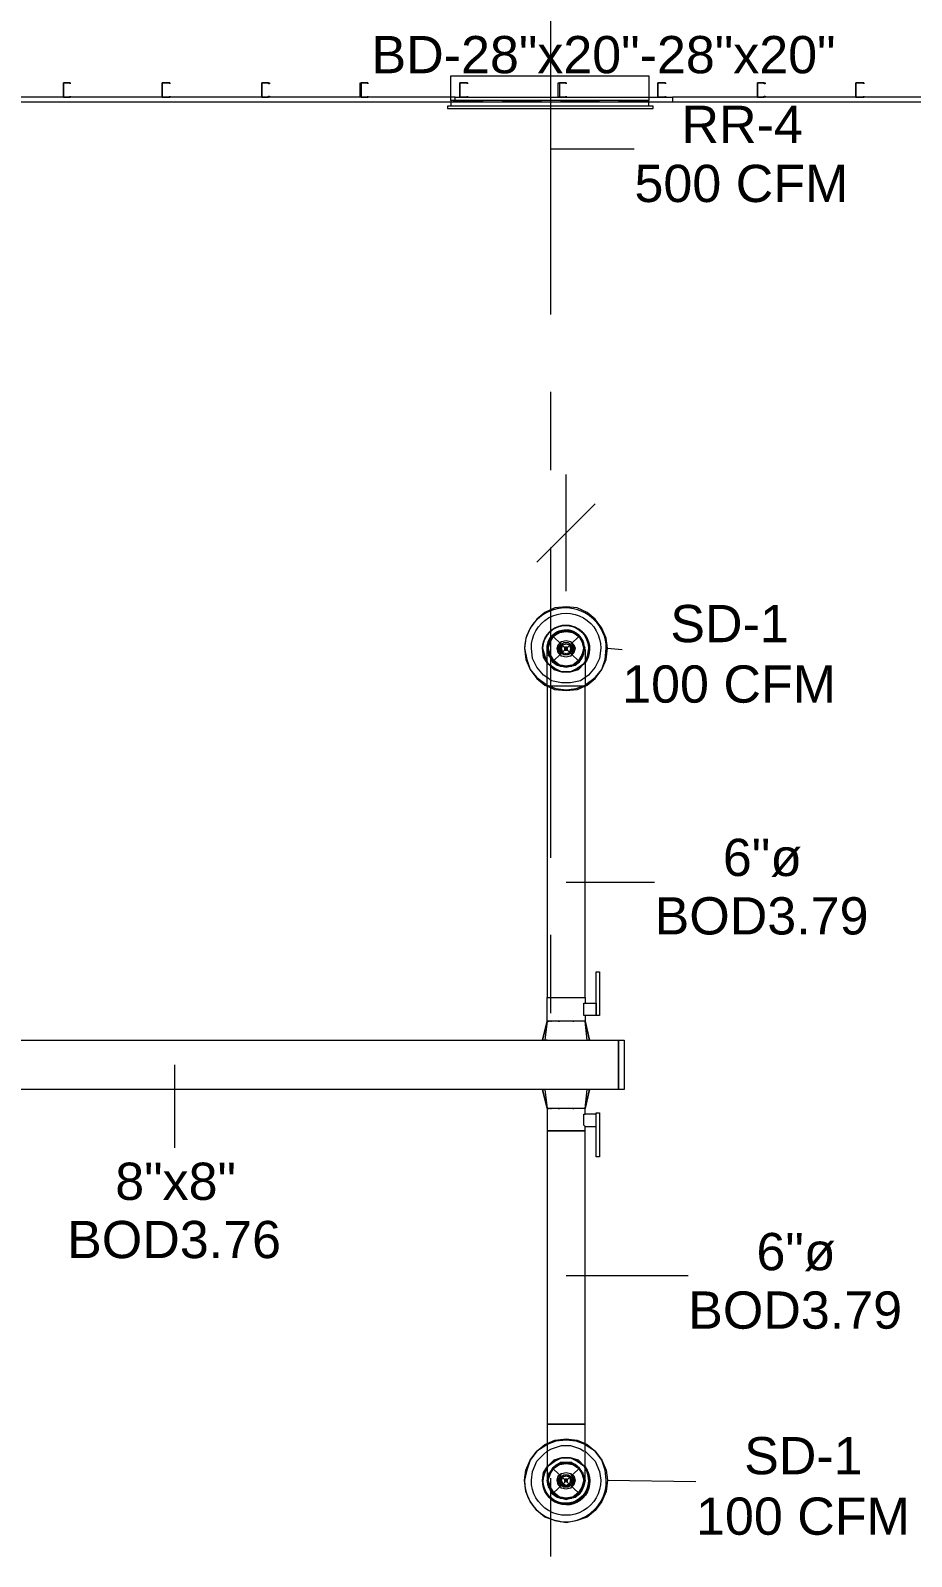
# Model space of a CAD drawing. Header units: metres. Extents: x 98 to 337, y -7 to 53.
# Drawn here: x 115 to 118.61, y 17.94 to 24.19 of the extents above; entities that cross this region are included whole.
import ezdxf

# ---------------------------------------------------------------- set-up
doc = ezdxf.new("R2010")
doc.units = ezdxf.units.M
doc.layers.add('HVAC - Ductos', color=5, linetype='Continuous', lineweight=0)
doc.layers.add('PDF_Text', color=7, linetype='Continuous', lineweight=0)
doc.layers.add('PDF_Geometry', color=7, linetype='Continuous', lineweight=0, true_color=0xaaaaaa)
doc.styles.add('PDF Helvetica', font='')
doc.styles.get('PDF Helvetica').set_extended_font_data('Helvetica')

msp = doc.modelspace()

# ---------------------------------------------------------------- linework, layer by layer
at = {"layer": 'HVAC - Ductos', "lineweight": 0}
for points in [[(117.5479, 23.8753), (117.5341, 23.8753), (117.5341, 23.8983), (116.7232, 23.8983), (116.7232, 23.999), (117.5341, 23.999), (117.5341, 23.8983), (116.7232, 23.8983), (116.7232, 23.8753), (116.7094, 23.8753), (116.7094, 23.8662), (117.5524, 23.8662), (117.5524, 23.8753), (116.7094, 23.8753)], [(117.2821, 20.0542), (117.273, 20.1321), (117.2684, 20.1321), (117.2638, 20.1321), (117.2592, 20.1321), (117.25, 20.1321), (117.2318, 20.1321), (117.2134, 20.1321), (117.1951, 20.1321), (117.1767, 20.1321), (117.1584, 20.1321), (117.1401, 20.1321), (117.1309, 20.1321), (117.1263, 20.1321), (117.1217, 20.1321), (117.1172, 20.1321), (117.1172, 20.2283), (117.1217, 20.2283), (117.1309, 20.2283), (117.1401, 20.2283), (117.1584, 20.2283), (117.1767, 20.2283), (117.1951, 20.2283), (117.2134, 20.2283), (117.2318, 20.2283), (117.25, 20.2283), (117.2592, 20.2283), (117.2684, 20.2283), (117.273, 20.2283), (117.273, 21.502), (117.2821, 21.5066), (117.3142, 21.5341), (117.3417, 21.5707), (117.36, 21.612), (117.3646, 21.6578), (117.36, 21.699), (117.3417, 21.7403), (117.3142, 21.7769), (117.2821, 21.8044), (117.2409, 21.8227), (117.1951, 21.8273), (117.1493, 21.8227), (117.108, 21.8044), (117.0759, 21.7769), (117.0485, 21.7403), (117.0301, 21.699), (117.0255, 21.6578), (117.0347, 21.612), (117.0485, 21.5707), (117.0759, 21.5387), (117.1126, 21.5112), (117.1172, 21.5066)], [(117.2272, 21.7219), (117.2455, 21.7082), (117.2318, 21.7219), (117.2134, 21.7265), (117.1951, 21.7311), (117.1767, 21.7265), (117.1584, 21.7219), (117.1447, 21.7082), (117.163, 21.7219)], [(117.163, 21.7265), (117.1676, 21.7265)], [(117.1721, 21.7265), (117.1951, 21.7311), (117.218, 21.7265)], [(117.2226, 21.7265), (117.2272, 21.7265)], [(117.1447, 21.7082), (117.1309, 21.6945), (117.1217, 21.6761), (117.1217, 21.6578), (117.1217, 21.6349), (117.1309, 21.6211), (117.1447, 21.6028), (117.1584, 21.5937), (117.1767, 21.5845), (117.1951, 21.5845), (117.2134, 21.5845), (117.2318, 21.5937), (117.2455, 21.6028), (117.2592, 21.6211), (117.2638, 21.6349), (117.2684, 21.6578), (117.2638, 21.6303), (117.2638, 21.6257)], [(117.1217, 21.6807), (117.1263, 21.6853), (117.1263, 21.6899)], [(117.1263, 21.6303), (117.1217, 21.6578), (117.1263, 21.6807)], [(117.1309, 21.6853), (117.1401, 21.7082)], [(117.1401, 21.7082), (117.25, 21.6028)], [(117.25, 21.7082), (117.1401, 21.6028)], [(117.2638, 21.6807), (117.2684, 21.6578), (117.2638, 21.6761), (117.2592, 21.6945), (117.2455, 21.7082)], [(117.25, 21.7082), (117.2592, 21.6853)], [(117.2638, 21.6899), (117.2638, 21.6853), (117.2638, 21.6807)], [(117.1217, 21.6486), (117.1217, 21.6349), (117.1309, 21.6165), (117.1401, 21.6028), (117.1584, 21.5891), (117.1767, 21.5845), (117.1951, 21.5799), (117.2134, 21.5845), (117.2318, 21.5891), (117.25, 21.6028), (117.2592, 21.6165), (117.2684, 21.6349), (117.2684, 21.6486)], [(117.1263, 21.6257), (117.1217, 21.6303)], [(117.1676, 21.5845), (117.163, 21.5891), (117.1447, 21.6028), (117.1309, 21.6257)], [(117.2592, 21.6257), (117.2455, 21.6028), (117.2272, 21.5891), (117.2226, 21.5845)], [(117.3646, 21.6578), (117.4242, 21.6532)], [(117.273, 21.5387), (117.2546, 21.5249), (117.2134, 21.5158), (117.1767, 21.5158), (117.1355, 21.5249), (117.1172, 21.5387)], [(117.218, 21.5891), (117.1951, 21.5845), (117.1721, 21.5891)], [(117.1172, 21.5066), (117.1538, 21.4928), (117.1951, 21.4882), (117.2363, 21.4928), (117.273, 21.5066)], [(117.273, 21.502), (117.2409, 21.4882), (117.1951, 21.4837), (117.1493, 21.4882), (117.1172, 21.502)], [(117.273, 21.502), (117.2684, 21.502), (117.2592, 21.502), (117.25, 21.502), (117.2318, 21.502), (117.2134, 21.502), (117.1951, 21.502), (117.1767, 21.502), (117.1584, 21.502), (117.1401, 21.502), (117.1309, 21.502), (117.1217, 21.502), (117.1172, 21.502)], [(117.1309, 20.4849), (117.1309, 20.1642)], [(117.273, 20.155), (117.2684, 20.155), (117.2684, 20.1596), (117.2684, 20.1688), (117.2684, 20.1779), (117.2684, 20.1825), (117.2684, 20.1916), (117.2684, 20.2008), (117.2684, 20.2054), (117.273, 20.2054)], [(117.1172, 20.1321), (117.108, 20.0542), (117.1126, 20.0542), (117.1217, 20.0542), (117.1401, 20.0542), (117.1447, 20.0542)], [(117.2913, 20.0542), (117.273, 20.1321), (117.2913, 20.0542)], [(117.1172, 20.0542), (117.1126, 20.0542)], [(117.1493, 20.0542), (117.1538, 20.0542), (117.163, 20.0542), (117.1721, 20.0542), (117.1767, 20.0542)], [(117.1813, 20.0542), (117.2042, 20.0542), (117.2088, 20.0542)], [(117.2134, 20.0542), (117.218, 20.0542), (117.2272, 20.0542), (117.2363, 20.0542), (117.2409, 20.0542), (117.25, 20.0542), (117.2684, 20.0542), (117.2775, 20.0542), (117.2867, 20.0542), (117.2913, 20.0542), (117.2867, 20.0542)], [(117.1447, 19.8526), (117.1401, 19.8526), (117.1217, 19.8526), (117.1126, 19.8526), (117.1034, 19.8526), (117.0989, 19.8526), (117.1172, 19.7747), (117.0989, 19.8526), (117.1034, 19.8526)], [(117.108, 19.8526), (117.1172, 19.7747)], [(117.273, 19.7747), (117.2684, 19.7747), (117.2638, 19.7747), (117.2592, 19.7747), (117.25, 19.7747), (117.2318, 19.7747), (117.2134, 19.7747), (117.1951, 19.7747), (117.1767, 19.7747), (117.1584, 19.7747), (117.1401, 19.7747), (117.1309, 19.7747), (117.1263, 19.7747), (117.1217, 19.7747), (117.1172, 19.7747), (117.1172, 19.6831), (117.1217, 19.6831), (117.1309, 19.6831), (117.1401, 19.6831), (117.1584, 19.6831), (117.1767, 19.6831), (117.1951, 19.6831), (117.2134, 19.6831), (117.2318, 19.6831), (117.25, 19.6831), (117.2592, 19.6831), (117.2684, 19.6831), (117.273, 19.6831), (117.2684, 19.6831), (117.2592, 19.6831), (117.25, 19.6831), (117.2318, 19.6831), (117.2134, 19.6831), (117.1951, 19.6831), (117.1767, 19.6831), (117.1584, 19.6831), (117.1401, 19.6831), (117.1309, 19.6831), (117.1217, 19.6831), (117.1172, 19.6831), (117.1172, 18.4827), (117.1217, 18.4827), (117.1309, 18.4827), (117.1401, 18.4827), (117.1584, 18.4827), (117.1767, 18.4827), (117.1951, 18.4827), (117.2134, 18.4827), (117.2318, 18.4827), (117.25, 18.4827), (117.2592, 18.4827), (117.2684, 18.4827), (117.273, 18.4827), (117.273, 19.6831), (117.273, 19.7014), (117.3188, 19.7014), (117.3188, 19.706), (117.3188, 19.7106), (117.3188, 19.7152), (117.3188, 19.7198), (117.3188, 19.7289), (117.3188, 19.7335), (117.3188, 19.7426), (117.3188, 19.7472), (117.3188, 19.7518), (117.273, 19.7518), (117.273, 19.7747), (117.2821, 19.8526), (117.2775, 19.8526), (117.2684, 19.8526), (117.25, 19.8526), (117.2409, 19.8526), (117.2363, 19.8526), (117.2272, 19.8526), (117.218, 19.8526), (117.2134, 19.8526)], [(117.1767, 19.8526), (117.1721, 19.8526), (117.163, 19.8526), (117.1538, 19.8526), (117.1493, 19.8526)], [(117.2088, 19.8526), (117.2042, 19.8526), (117.1813, 19.8526)], [(117.2913, 19.8526), (117.273, 19.7747), (117.2913, 19.8526)], [(117.273, 19.7014), (117.2684, 19.706), (117.2684, 19.7106), (117.2684, 19.7152), (117.2684, 19.7243), (117.2684, 19.7335), (117.2684, 19.7426), (117.2684, 19.7472), (117.2684, 19.7518), (117.273, 19.7518)], [(117.273, 18.2536), (117.273, 18.2582), (117.273, 18.2765), (117.273, 18.3086), (117.273, 18.3452), (117.273, 18.3956), (117.273, 18.446), (117.273, 18.4827), (117.2684, 18.4827), (117.2592, 18.4827), (117.25, 18.4827), (117.2318, 18.4827), (117.2134, 18.4827), (117.1951, 18.4827), (117.1767, 18.4827), (117.1584, 18.4827), (117.1401, 18.4827), (117.1309, 18.4827), (117.1217, 18.4827), (117.1172, 18.4827), (117.1172, 18.4277), (117.1172, 18.3773), (117.1172, 18.3315), (117.1172, 18.2949), (117.1172, 18.2673), (117.1172, 18.2536)], [(117.1172, 18.4048), (117.1493, 18.4185), (117.1951, 18.4231), (117.2409, 18.4185), (117.273, 18.4048)], [(117.273, 18.4002), (117.2363, 18.414), (117.1951, 18.4185), (117.1538, 18.414), (117.1172, 18.4002)], [(117.1172, 18.4002), (117.1126, 18.3956), (117.0759, 18.3727), (117.0485, 18.3361), (117.0347, 18.2949), (117.0255, 18.2536), (117.0301, 18.2949), (117.0485, 18.3361), (117.0759, 18.3727), (117.108, 18.4002), (117.1172, 18.4048)], [(117.1172, 18.3727), (117.1355, 18.3819), (117.1767, 18.3956), (117.2134, 18.3956), (117.2546, 18.3819), (117.2684, 18.3727)], [(117.2684, 18.2582), (117.2684, 18.2719), (117.2592, 18.2903), (117.25, 18.304), (117.2318, 18.3177), (117.2134, 18.3269), (117.1951, 18.3269), (117.1767, 18.3269), (117.1584, 18.3177), (117.1401, 18.304), (117.1309, 18.2903), (117.1217, 18.2719), (117.1217, 18.2582)], [(117.1309, 18.2811), (117.1447, 18.304), (117.163, 18.3177)], [(117.1401, 18.304), (117.25, 18.1986)], [(117.25, 18.304), (117.1401, 18.1986)], [(117.163, 18.3223), (117.1676, 18.3223)], [(117.1721, 18.3223), (117.1951, 18.3269), (117.218, 18.3223)], [(117.2226, 18.3223), (117.2272, 18.3223)], [(117.2272, 18.3177), (117.2455, 18.304), (117.2592, 18.2811)], [(117.1217, 18.2765), (117.1263, 18.2811), (117.1263, 18.2857)], [(117.1263, 18.2261), (117.1217, 18.2536), (117.1263, 18.2765)], [(117.2638, 18.2857), (117.2638, 18.2811), (117.2638, 18.2765), (117.2684, 18.2536), (117.2638, 18.2261)], [(117.1263, 18.2215), (117.1217, 18.2261)], [(117.163, 18.1848), (117.1447, 18.1986), (117.1309, 18.2215)], [(117.1676, 18.1802), (117.163, 18.1848)], [(117.218, 18.1848), (117.1951, 18.1802), (117.1721, 18.1848)], [(117.2272, 18.1848), (117.2226, 18.1802)], [(117.2592, 18.2215), (117.2455, 18.1986), (117.2272, 18.1848)], [(117.2638, 18.2261), (117.2638, 18.2215)]]:
    msp.add_lwpolyline(points, dxfattribs=at)
for points in [[(117.273, 21.5066), (117.2775, 21.5112), (117.3142, 21.5387), (117.3417, 21.5707), (117.3554, 21.612), (117.36, 21.6578, 0.986365), (117.0255, 21.6578), (117.0301, 21.612), (117.0485, 21.5707), (117.0759, 21.5341), (117.108, 21.5066), (117.1172, 21.502), (117.1172, 20.2283), (117.1217, 20.2283), (117.1309, 20.2283), (117.1401, 20.2283), (117.1584, 20.2283), (117.1767, 20.2283), (117.1951, 20.2283), (117.2134, 20.2283), (117.2318, 20.2283), (117.25, 20.2283), (117.2592, 20.2283), (117.2684, 20.2283), (117.273, 20.2283), (117.273, 20.2054), (117.3188, 20.2054), (117.3188, 20.2008), (117.3188, 20.1962), (117.3188, 20.1916), (117.3188, 20.1871), (117.3188, 20.1825), (117.3188, 20.1733), (117.3188, 20.1688), (117.3188, 20.1642), (117.3188, 20.1596), (117.3188, 20.155), (117.273, 20.155), (117.273, 20.1321)], [(117.1172, 21.5387), (117.1034, 21.5478), (117.0759, 21.5799), (117.0576, 21.6165), (117.0531, 21.6578, -1.008568), (117.3371, 21.6578), (117.3325, 21.6165), (117.3142, 21.5799), (117.2867, 21.5478), (117.273, 21.5387)], [(117.273, 21.6532), (117.273, 21.6441), (117.273, 21.6211), (117.273, 21.5891), (117.273, 21.5478), (117.273, 21.502), (117.2684, 21.502), (117.2592, 21.502), (117.25, 21.502), (117.2318, 21.502), (117.2134, 21.502), (117.1951, 21.502), (117.1767, 21.502), (117.1584, 21.502), (117.1401, 21.502), (117.1309, 21.502), (117.1217, 21.502), (117.1172, 21.502), (117.1172, 21.5203), (117.1172, 21.5662), (117.1172, 21.6028), (117.1172, 21.6303), (117.1172, 21.6486), (117.1172, 21.6578), (117.1217, 21.6486), (117.1172, 21.6578, -1.065572), (117.2684, 21.6486, 1.029319), (117.1172, 21.6578)], [(117.273, 18.4048), (117.2821, 18.4002), (117.3142, 18.3727), (117.3417, 18.3361), (117.36, 18.2949), (117.3646, 18.2536), (117.36, 18.2078), (117.3417, 18.1665), (117.3142, 18.1299), (117.2821, 18.1024), (117.2409, 18.0886), (117.1951, 18.0795), (117.1493, 18.0886), (117.108, 18.1024), (117.0759, 18.1299), (117.0485, 18.1665), (117.0301, 18.2078), (117.0255, 18.2536, 1.013803), (117.36, 18.2536), (117.3554, 18.2949), (117.3417, 18.3361), (117.3142, 18.3727), (117.2775, 18.3956), (117.273, 18.4002)], [(117.273, 18.3727), (117.2867, 18.3589), (117.3142, 18.3315), (117.3325, 18.2903), (117.3371, 18.2536, -1.008191), (117.0531, 18.2536), (117.0576, 18.2903), (117.0759, 18.3315), (117.1034, 18.3589), (117.1172, 18.3727)]]:
    msp.add_lwpolyline(points, format="xyb", dxfattribs=at)
for points in [[(117.273, 21.5982), (117.2867, 21.6211), (117.2913, 21.6578, 0.971356), (117.0989, 21.6578), (117.108, 21.6257), (117.1172, 21.6028, -1.369747), (117.2867, 21.6578), (117.2821, 21.6257), (117.273, 21.6028, 1.340789), (117.0989, 21.6578, -1.355745)], [(117.0989, 18.2536, 1.340287), (117.273, 18.304), (117.2821, 18.2857), (117.2867, 18.2536, -1.361261), (117.1172, 18.304), (117.108, 18.2857), (117.0989, 18.2536, 1.018374), (117.2913, 18.2536), (117.2867, 18.2857), (117.273, 18.3086, -1.420897)]]:
    msp.add_lwpolyline(points, format="xyb", close=True, dxfattribs=at)
for points in [[(117.2546, 21.699), (117.218, 21.7265), (117.1721, 21.7265), (117.1355, 21.699), (117.1172, 21.6578), (117.1355, 21.612), (117.1721, 21.5845), (117.218, 21.5845), (117.2546, 21.612), (117.273, 21.6578)], [(117.2592, 21.6303), (117.2455, 21.6074), (117.2226, 21.5891), (117.1951, 21.5845), (117.1676, 21.5891), (117.1447, 21.6074), (117.1309, 21.6303), (117.1217, 21.6578), (117.1309, 21.6853), (117.1447, 21.7082), (117.1676, 21.7219), (117.1951, 21.7265), (117.2226, 21.7219), (117.2455, 21.7082), (117.2592, 21.6853), (117.2684, 21.6578)], [(117.2272, 21.6395), (117.2134, 21.6257), (117.1951, 21.6211), (117.1767, 21.6257), (117.163, 21.6395), (117.1584, 21.6578), (117.163, 21.6715), (117.1767, 21.6853), (117.1951, 21.6899), (117.2134, 21.6853), (117.2272, 21.6715), (117.2318, 21.6578)], [(117.2226, 21.6395), (117.2134, 21.6257), (117.1951, 21.6211), (117.1767, 21.6257), (117.1676, 21.6395), (117.163, 21.6578), (117.1676, 21.6715), (117.1767, 21.6853), (117.1951, 21.6899), (117.2134, 21.6853), (117.2226, 21.6715), (117.2272, 21.6578)], [(117.218, 21.6395), (117.2042, 21.6303), (117.1859, 21.6303), (117.1721, 21.6395), (117.1676, 21.6578), (117.1721, 21.6715), (117.1859, 21.6807), (117.2042, 21.6807), (117.218, 21.6715), (117.2226, 21.6578)], [(117.2134, 21.6395), (117.2042, 21.6303), (117.1859, 21.6303), (117.1767, 21.6395), (117.1721, 21.6578), (117.1767, 21.6715), (117.1859, 21.6807), (117.2042, 21.6807), (117.2134, 21.6715), (117.218, 21.6578)], [(117.2088, 21.6395), (117.1951, 21.6349), (117.1813, 21.6395), (117.1767, 21.6578), (117.1813, 21.6715), (117.1951, 21.6761), (117.2088, 21.6715), (117.2134, 21.6578)], [(117.0989, 21.6578), (117.1034, 21.6211), (117.1172, 21.5982), (117.1034, 21.6211)], [(117.1217, 21.5937), (117.1493, 21.5753), (117.1767, 21.5616), (117.2134, 21.5616), (117.2409, 21.5753), (117.2684, 21.5937), (117.2455, 21.5707), (117.2134, 21.5616), (117.1767, 21.5616), (117.1447, 21.5707), (117.1217, 21.5937), (117.1172, 21.5982), (117.1217, 21.5937), (117.1172, 21.6028)], [(117.273, 21.6028), (117.2684, 21.5937), (117.2409, 21.5753), (117.2134, 21.5616), (117.1767, 21.5616), (117.1493, 21.5753), (117.1217, 21.5937), (117.1447, 21.5707), (117.1767, 21.5616), (117.2134, 21.5616), (117.2455, 21.5707), (117.2684, 21.5937), (117.273, 21.5982), (117.2684, 21.5937)], [(117.1905, 21.6624), (117.1905, 21.6578), (117.1905, 21.6624), (117.1996, 21.6624), (117.1996, 21.6578), (117.1996, 21.6624)], [(117.1996, 21.6532), (117.1996, 21.6578), (117.1996, 21.6486), (117.1905, 21.6486), (117.1905, 21.6578), (117.1905, 21.6532)], [(117.3188, 20.3337), (117.3325, 20.3337), (117.3325, 20.155), (117.3188, 20.155)], [(117.0989, 20.0542), (117.1172, 20.1321), (117.0989, 20.0542), (117.1034, 20.0542)], [(117.1263, 20.1321), (117.1217, 20.1321)], [(117.1355, 20.1321), (117.1309, 20.1321)], [(117.1676, 20.1321), (117.163, 20.1321)], [(117.2272, 20.1321), (117.2226, 20.1321)], [(114.0841, 20.0542), (117.4104, 20.0542), (117.4104, 19.8526), (114.0841, 19.8526)], [(117.4333, 20.0542), (117.4333, 19.8526), (117.4104, 19.8526), (117.4104, 20.0542)], [(117.2913, 19.8526), (117.2867, 19.8526)], [(117.1217, 19.7747), (117.1263, 19.7747)], [(117.1309, 19.7747), (117.1355, 19.7747)], [(117.163, 19.7747), (117.1676, 19.7747)], [(117.2226, 19.7747), (117.2272, 19.7747)], [(117.3188, 19.7564), (117.3325, 19.7564), (117.3325, 19.5777), (117.3188, 19.5777)], [(117.1172, 18.3086), (117.1034, 18.2857), (117.0989, 18.2536), (117.1034, 18.2857)], [(117.1172, 18.304), (117.1217, 18.3131), (117.1493, 18.3315), (117.1767, 18.3452), (117.2134, 18.3452), (117.2409, 18.3315), (117.2684, 18.3131), (117.2455, 18.3361), (117.2134, 18.3452), (117.1767, 18.3452), (117.1447, 18.3361), (117.1217, 18.3131), (117.1172, 18.3086), (117.1217, 18.3131)], [(117.2546, 18.2949), (117.218, 18.3269), (117.1721, 18.3269), (117.1355, 18.2949), (117.1172, 18.2536), (117.1355, 18.2078), (117.1721, 18.1802), (117.218, 18.1802), (117.2546, 18.2078), (117.273, 18.2536)], [(117.2684, 18.3131), (117.2409, 18.3315), (117.2134, 18.3452), (117.1767, 18.3452), (117.1493, 18.3315), (117.1217, 18.3131), (117.1447, 18.3361), (117.1767, 18.3452), (117.2134, 18.3452), (117.2455, 18.3361), (117.2684, 18.3131), (117.273, 18.3086), (117.2684, 18.3131), (117.273, 18.304)], [(117.2638, 18.2353), (117.2592, 18.2169), (117.2455, 18.1986), (117.2318, 18.1894), (117.2134, 18.1802), (117.1951, 18.1802), (117.1767, 18.1802), (117.1584, 18.1894), (117.1447, 18.1986), (117.1309, 18.2169), (117.1217, 18.2353), (117.1217, 18.2536), (117.1217, 18.2719), (117.1309, 18.2903), (117.1447, 18.304), (117.1584, 18.3177), (117.1767, 18.3223), (117.1951, 18.3269), (117.2134, 18.3223), (117.2318, 18.3177), (117.2455, 18.304), (117.2592, 18.2903), (117.2638, 18.2719), (117.2684, 18.2536)], [(117.2592, 18.2261), (117.2455, 18.2032), (117.2226, 18.1848), (117.1951, 18.1802), (117.1676, 18.1848), (117.1447, 18.2032), (117.1309, 18.2261), (117.1217, 18.2536), (117.1309, 18.2811), (117.1447, 18.304), (117.1676, 18.3177), (117.1951, 18.3223), (117.2226, 18.3177), (117.2455, 18.304), (117.2592, 18.2811), (117.2684, 18.2536)], [(117.273, 18.2536), (117.2684, 18.2307), (117.2592, 18.2124), (117.25, 18.1986), (117.2318, 18.1848), (117.2134, 18.1802), (117.1951, 18.1757), (117.1767, 18.1802), (117.1584, 18.1848), (117.1401, 18.1986), (117.1309, 18.2124), (117.1217, 18.2307), (117.1172, 18.2536), (117.1217, 18.2582), (117.1172, 18.2536), (117.1217, 18.2307), (117.1309, 18.2124), (117.1401, 18.1986), (117.1584, 18.1848), (117.1767, 18.1802), (117.1951, 18.1757), (117.2134, 18.1802), (117.2318, 18.1848), (117.25, 18.1986), (117.2592, 18.2124), (117.2684, 18.2307), (117.273, 18.2536), (117.2684, 18.2582)], [(117.2272, 18.2353), (117.2134, 18.2215), (117.1951, 18.2169), (117.1767, 18.2215), (117.163, 18.2353), (117.1584, 18.2536), (117.163, 18.2719), (117.1767, 18.2811), (117.1951, 18.2857), (117.2134, 18.2811), (117.2272, 18.2719), (117.2318, 18.2536)], [(117.2226, 18.2353), (117.2134, 18.2215), (117.1951, 18.2169), (117.1767, 18.2215), (117.1676, 18.2353), (117.163, 18.2536), (117.1676, 18.2673), (117.1767, 18.2811), (117.1951, 18.2857), (117.2134, 18.2811), (117.2226, 18.2673), (117.2272, 18.2536)], [(117.218, 18.2353), (117.2042, 18.2261), (117.1859, 18.2261), (117.1721, 18.2353), (117.1676, 18.2536), (117.1721, 18.2673), (117.1859, 18.2765), (117.2042, 18.2765), (117.218, 18.2673), (117.2226, 18.2536)], [(117.2134, 18.2399), (117.2042, 18.2307), (117.1859, 18.2307), (117.1767, 18.2399), (117.1721, 18.2536), (117.1767, 18.2673), (117.1859, 18.2765), (117.2042, 18.2765), (117.2134, 18.2673), (117.218, 18.2536)], [(117.2088, 18.2399), (117.1951, 18.2307), (117.1813, 18.2399), (117.1767, 18.2536), (117.1813, 18.2673), (117.1951, 18.2719), (117.2088, 18.2673), (117.2134, 18.2536)], [(117.1905, 18.2582), (117.1905, 18.2536), (117.1905, 18.2582), (117.1996, 18.2582), (117.1996, 18.2536), (117.1996, 18.2582)], [(117.1996, 18.249), (117.1996, 18.2536), (117.1996, 18.249), (117.1905, 18.249), (117.1905, 18.2536), (117.1905, 18.249)]]:
    msp.add_lwpolyline(points, close=True, dxfattribs=at)
at = {"layer": 'PDF_Geometry', "lineweight": 0}
for points in [[(117.1309, 24.2923), (117.1309, 23.0231)], [(109.4795, 23.912), (109.4795, 23.8937), (111.61, 23.8937), (111.61, 23.912), (112.4988, 23.912), (112.4988, 23.8937), (116.7415, 23.8937), (117.6303, 23.8937)], [(116.7415, 23.8937), (116.7415, 23.912), (117.5707, 23.912)], [(116.7919, 23.912), (116.7598, 23.912)], [(117.6029, 23.912), (117.6303, 23.912), (117.6303, 23.8937), (124.031, 23.8937), (124.9198, 23.8937)], [(117.1309, 22.707), (117.1309, 22.3863)], [(117.1309, 22.0702), (117.1309, 20.801)], [(117.1309, 18.2627), (117.1309, 17.942)]]:
    msp.add_lwpolyline(points, dxfattribs=at)
for points in [[(116.7415, 23.912), (112.4988, 23.912), (112.4988, 23.8937), (116.7415, 23.8937)], [(115.1379, 23.912), (115.1379, 23.9715), (115.1654, 23.9715), (115.1654, 23.9669), (115.1654, 23.9715), (115.1379, 23.9715), (115.1379, 23.912), (115.1654, 23.912)], [(115.1654, 23.9165), (115.1654, 23.912)], [(115.5456, 23.912), (115.5411, 23.912), (115.5411, 23.9715), (115.5456, 23.9715), (115.5732, 23.9715), (115.5732, 23.9669), (115.5732, 23.9715), (115.5456, 23.9715), (115.5411, 23.9715), (115.5411, 23.912), (115.5456, 23.912), (115.5732, 23.912)], [(115.5732, 23.9165), (115.5732, 23.912)], [(115.9489, 23.912), (115.9489, 23.9715), (115.9809, 23.9715), (115.9809, 23.9669), (115.9763, 23.9669), (115.9763, 23.9715), (115.9489, 23.9715), (115.9489, 23.912), (115.9763, 23.912), (115.9763, 23.9165), (115.9809, 23.9165), (115.9809, 23.912)], [(116.3566, 23.912), (116.352, 23.912), (116.352, 23.9715), (116.3566, 23.9715), (116.3841, 23.9715), (116.3841, 23.9669), (116.3841, 23.9715), (116.3566, 23.9715), (116.3566, 23.912), (116.3841, 23.912)], [(116.3841, 23.9165), (116.3841, 23.912)], [(116.7919, 23.912), (116.7598, 23.912), (116.7598, 23.9715), (116.7919, 23.9715), (116.7919, 23.9669), (116.7919, 23.9715), (116.7598, 23.9715), (116.7598, 23.912)], [(116.7598, 23.9715), (116.7919, 23.9715), (116.7919, 23.9669), (116.7919, 23.9715), (116.7598, 23.9715), (116.7598, 23.912)], [(116.7919, 23.9165), (116.7919, 23.912)], [(116.7919, 23.9165), (116.7919, 23.912)], [(117.1676, 23.912), (117.163, 23.912), (117.163, 23.9715), (117.1676, 23.9715), (117.1951, 23.9715), (117.1951, 23.9669), (117.1951, 23.9715), (117.1676, 23.9715), (117.1676, 23.912), (117.1951, 23.912)], [(117.1951, 23.9165), (117.1951, 23.912)], [(117.5707, 23.912), (117.5707, 23.9715), (117.6029, 23.9715), (117.6029, 23.9669), (117.6029, 23.9715), (117.5707, 23.9715), (117.5707, 23.912), (117.6029, 23.912)], [(117.6029, 23.9165), (117.6029, 23.912)], [(124.031, 23.912), (117.6303, 23.912), (117.6303, 23.8937), (124.031, 23.8937)], [(117.9785, 23.912), (117.9785, 23.9715), (118.0106, 23.9715), (118.0106, 23.9669), (118.006, 23.9669), (118.006, 23.9715), (117.9785, 23.9715), (117.9785, 23.912), (118.006, 23.912), (118.006, 23.9165), (118.0106, 23.9165), (118.0106, 23.912)], [(118.3863, 23.912), (118.3817, 23.912), (118.3817, 23.9715), (118.3863, 23.9715), (118.4138, 23.9715), (118.4138, 23.9669), (118.4138, 23.9715), (118.3863, 23.9715), (118.3817, 23.9715), (118.3817, 23.912), (118.3863, 23.912), (118.4138, 23.912)], [(118.4138, 23.9165), (118.4138, 23.912)]]:
    msp.add_lwpolyline(points, close=True, dxfattribs=at)
at = {"layer": 'PDF_Geometry', "color": 254, "lineweight": 0, "true_color": 0xd2d2d2}
msp.add_lwpolyline([(115.147, 23.912), (115.1516, 23.912)], dxfattribs=at)
at = {"layer": 'PDF_Geometry', "color": 7, "lineweight": 0}
for points in [[(116.7323, 23.8983), (116.856, 23.8983)], [(116.9339, 23.8983), (117.0943, 23.8983)], [(117.1721, 23.8983), (117.3325, 23.8983)], [(117.4104, 23.8983), (117.5295, 23.8983)]]:
    msp.add_lwpolyline(points, close=True, dxfattribs=at)
for points in [[(116.7323, 23.8662), (117.5249, 23.8662)], [(117.1309, 23.8662), (117.1309, 23.7012), (117.4745, 23.7012)], [(117.1951, 21.8914), (117.1951, 22.1297), (117.1951, 22.368)], [(117.3142, 22.2489), (117.1951, 22.1297), (117.0759, 22.0106)], [(117.1951, 20.7002), (117.557, 20.7002)], [(115.5915, 19.9534), (115.5915, 19.6144)], [(117.1951, 19.092), (117.6945, 19.092)], [(117.3646, 18.2536), (117.7265, 18.249)]]:
    msp.add_lwpolyline(points, dxfattribs=at)

# ---------------------------------------------------------------- texts
at = {"layer": 'PDF_Text', "lineweight": 0, "attachment_point": 4, "style": 'PDF Helvetica'}
for s, insert, char_height in [('BD-28"x20"-28"x20"', (116.3985, 24.0853), 0.152415), ('RR-4', (117.6677, 23.8012), 0.15242), ('500 CFM', (117.4753, 23.5584), 0.15242), ('SD-1', (117.6219, 21.7577), 0.15242), ('100 CFM', (117.4249, 21.5103), 0.15242), ('6"ø', (117.8372, 20.8001), 0.15242), ('BOD3.79', (117.5577, 20.5619), 0.15242), ('8"x8"', (115.3493, 19.476), 0.15242), ('BOD3.76', (115.1523, 19.2377), 0.15242), ('6"ø', (117.9747, 19.1873), 0.15242), ('BOD3.79', (117.6952, 18.9491), 0.15242), ('SD-1', (117.9243, 18.3534), 0.15242), ('100 CFM', (117.7273, 18.106), 0.15242)]:
    msp.add_mtext(s, dxfattribs=dict(at, insert=insert, char_height=char_height))

doc.saveas('drawing.dxf')
